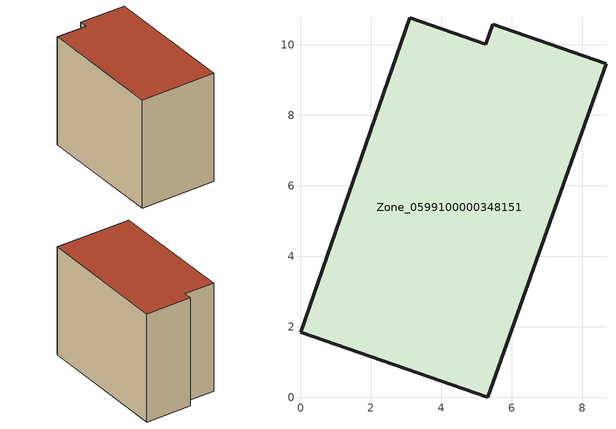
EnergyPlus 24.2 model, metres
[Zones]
Zone_0599100000348151
 floor ground (C_G): 5.31,0 0,1.85 3.1,10.77 5.25,10.02 5.45,10.59 8.67,9.46 z0
 wall outside (C_F): 8.67,9.46 5.45,10.59 5.25,10.02 3.1,10.77 0,1.85 5.31,0 8.67,9.46 z0:8.15
 roof outside (C_R): 0,1.85 5.31,0 8.67,9.46 5.45,10.59 5.25,10.02 3.1,10.77 z8.15
[BUILDING]
Pand.0599100000348151: North Axis=0; Terrain=City; Loads Convergence Tolerance Value=0.04; Temperature Convergence Tolerance Value=0.4; Solar Distribution=FullExterior; Maximum Number of Warmup Days=25; Minimum Number of Warmup Days=1
[Site:Location]
Rotterdam.The.Hague.AP_ZH_NLD Design_Conditions: Latitude=51.96; Longitude=4.45; Time Zone=1; Elevation=-4.5
[SITE:GROUNDTEMPERATURE:BUILDINGSURFACE]
18, 18, 18, 18, 18, 18, 18, 18, 18, 18, 18, 18
[MATERIAL] Thermal Absorptance=0.9; Solar Absorptance=0.7; Visible Absorptance=0.7
Name | Roughness | Thickness | Conductivity | Density | Specific Heat
G.TC.1992-2005 | MediumSmooth | 0.15 | 0.06 | 540 | 1210
F.TC.1992-2005 | Rough | 0.3 | 0.12 | 1920 | 840
R.TC.1992-2005 | MediumRough | 0.2 | 0.08 | 1500 | 1000
[CONSTRUCTION]
C_G: G.TC.1992-2005
C_F: F.TC.1992-2005
C_R: R.TC.1992-2005
[ZONE]
Zone_0599100000348151: Type=1; Multiplier=1; Ceiling Height=Autocalculate; Volume=Autocalculate; Floor Area=autocalculate; Part of Total Floor Area=Yes
[ZONEINFILTRATION:DESIGNFLOWRATE]
Infil_Zone_0599100000348151: Zone or ZoneList or Space or SpaceList=Zone_0599100000348151; Schedule=AlwaysOn; Design Flow Rate Calculation Method=Flow/Area; Flow Rate per Floor Area=0.0015; Constant Term Coefficient=1; Temperature Term Coefficient=0; Velocity Term Coefficient=0; Velocity Squared Term Coefficient=0
[HVACTEMPLATE:ZONE:IDEALLOADSAIRSYSTEM]
Zone_0599100000348151: Maximum Heating Supply Air Temperature=50; Minimum Cooling Supply Air Temperature=13; Maximum Heating Supply Air Humidity Ratio=0.0156; Minimum Cooling Supply Air Humidity Ratio=0.0077; Heating Limit=NoLimit; Cooling Limit=NoLimit; Dehumidification Control Type=ConstantSensibleHeatRatio; Cooling Sensible Heat Ratio=0.7; Dehumidification Setpoint=60; Humidification Control Type=None; Humidification Setpoint=30; Outdoor Air Method=None; Outdoor Air Flow Rate per Person=0.00944; Outdoor Air Flow Rate per Zone Floor Area=0; Outdoor Air Flow Rate per Zone=0; Demand Controlled Ventilation Type=None; Outdoor Air Economizer Type=NoEconomizer; Heat Recovery Type=None; Sensible Heat Recovery Effectiveness=0.7; Latent Heat Recovery Effectiveness=0.65
[ZONECONTROL:THERMOSTAT]
ThermostatControl_Zone_0599100000348151: Zone or ZoneList=Zone_0599100000348151; Control Type Schedule=DualSetpointControlType; Control 1=Thermostat_Zone_0599100000348151; Temperature Difference Between Cutout And Setpoint=0
[THERMOSTATSETPOINT:DUALSETPOINT]
Thermostat_Zone_0599100000348151: Heating Setpoint Temperature Schedule=HeatingSetpoint_Zone_0599100000348151; Cooling Setpoint Temperature Schedule=CoolingSetpoint_Zone_0599100000348151
[SCHEDULE:COMPACT]
HeatingSetpoint_Zone_0599100000348151: Through: 12/31, For: AllDays, Until: 24:00, 21
CoolingSetpoint_Zone_0599100000348151: Through: 12/31, For: AllDays, Until: 24:00, 24
DualSetpointControlType: Through: 12/31, For: AllDays, Until: 24:00, 4
AlwaysOn: Through: 12/31, For: AllDays, Until: 24:00, 1
